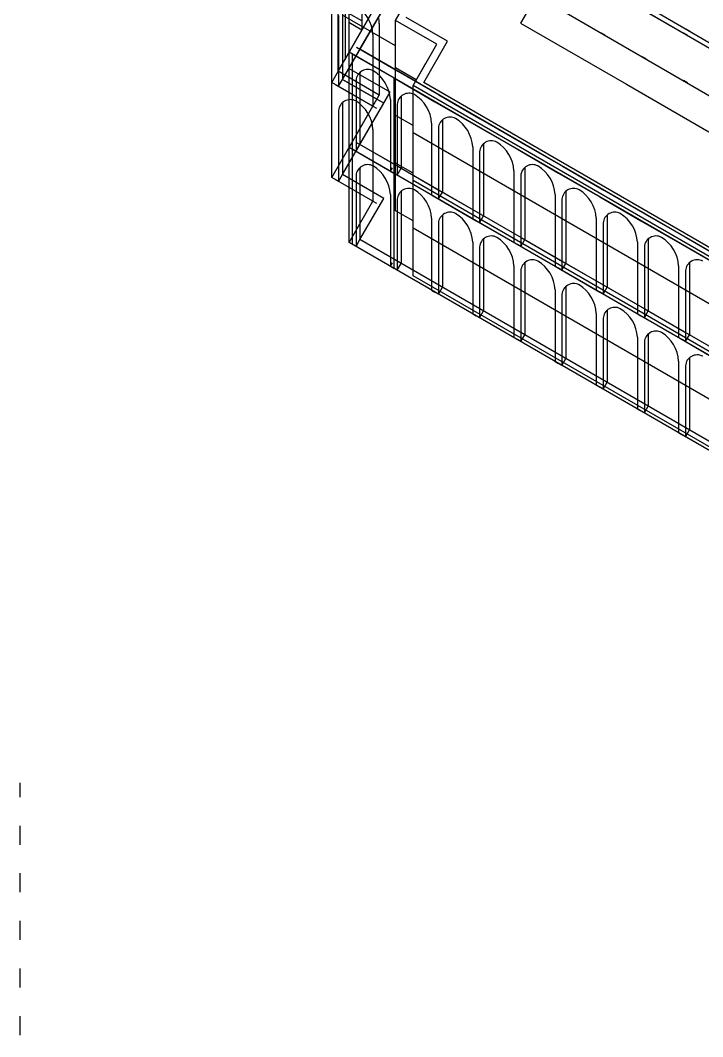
# Model space of a CAD drawing. Header units: metres. Extents: x 1950 to 2882, y 2050 to 2715.
# Drawn here: x 1985.7 to 2028.7, y 2280.1 to 2344.2 of the extents above; entities that cross this region are included whole.
import ezdxf

# ---------------------------------------------------------------- set-up
doc = ezdxf.new("R2010")
doc.units = ezdxf.units.M
doc.linetypes.add('ACAD_ISO03W100', pattern=[30, 12, -18])
for name, color, linetype in [('BACK 1', 250, 'Continuous'), ('BRICK WALLS', 250, 'Continuous'), ('OUTLINE', 250, 'Continuous'), ('PILARS', 250, 'Continuous')]:
    doc.layers.add(name, color=color, linetype=linetype)
doc.layers.add('DOUBLE SKIN FACADE', color=250, linetype='Continuous', transparency=0.5)
doc.layers.add('lineass', color=250, linetype='ACAD_ISO03W100', transparency=0.5)

msp = doc.modelspace()

# ---------------------------------------------------------------- linework, layer by layer
at = {"layer": 'BACK 1'}
msp.add_line((2018.725, 2346.653), (2017.225, 2344.055), dxfattribs=at)
for points in [[(1999.17, 2384.383), (2009.822, 2378.233), (2008.322, 2375.635), (2029.107, 2363.635), (2027.607, 2361.037), (2045.794, 2350.537), (2044.294, 2347.939), (2059.882, 2338.939), (2058.382, 2336.341), (2068.774, 2330.341), (2067.124, 2327.483), (2061.928, 2330.483), (2060.428, 2327.885), (2055.232, 2330.885), (2053.732, 2328.287), (2019.697, 2347.937), (2021.197, 2350.535), (2018.599, 2352.035)], [(2017.225, 2344.055), (2023.893, 2340.205)], [(2023.893, 2340.205), (2029.09, 2337.205)]]:
    msp.add_lwpolyline(points, dxfattribs=at)
at = {"layer": 'BRICK WALLS'}
for points in [[(2033.09, 2347.133), (2028.153, 2349.983), (2025.303, 2345.047), (2030.24, 2342.197)], [(2019.697, 2347.937), (2019.697, 2344.937), (2024.893, 2341.937)], [(2024.893, 2344.937), (2030.09, 2341.937)], [(2024.893, 2341.937), (2030.09, 2338.937)]]:
    msp.add_lwpolyline(points, dxfattribs=at)
at = {"layer": 'DOUBLE SKIN FACADE'}
for p, q in [((2007.212, 2348.146), (2007.212, 2343.621)), ((2005.712, 2341.023), (2005.712, 2347.023)), ((2005.31, 2340.327), (2005.31, 2346.327)), ((2006.395, 2345.681), (2006.395, 2342.206)), ((2006.145, 2345.248), (2006.145, 2341.773)), ((2005.743, 2344.552), (2005.743, 2340.077)), ((2005.993, 2344.985), (2005.993, 2340.51)), ((2008.31, 2344.048), (2008.31, 2339.523)), ((2007.908, 2343.352), (2007.908, 2338.827)), ((2006.408, 2342.229), (2006.658, 2342.662)), ((2006.875, 2342.537), (2009.473, 2341.037)), ((2006.408, 2336.229), (2006.408, 2342.229)), ((2006.625, 2336.104), (2006.625, 2342.104)), ((2006.625, 2342.104), (2009.223, 2340.604)), ((2006.145, 2340.773), (2006.395, 2341.206)), ((2007.091, 2340.887), (2007.091, 2336.412)), ((2009.223, 2340.604), (2009.223, 2334.604)), ((2009.223, 2340.604), (2011.821, 2339.104)), ((2009.473, 2341.037), (2012.071, 2339.537)), ((2005.31, 2334.327), (2005.31, 2340.327)), ((2005.527, 2340.202), (2007.908, 2338.827)), ((2005.743, 2340.077), (2005.527, 2340.202)), ((2005.743, 2340.077), (2005.993, 2340.51)), ((2005.993, 2340.51), (2008.375, 2339.135)), ((2006.841, 2340.454), (2006.841, 2335.979)), ((2009.006, 2339.254), (2009.006, 2334.729)), ((2009.689, 2339.387), (2009.689, 2334.912)), ((2012.071, 2339.537), (2014.669, 2338.037)), ((2005.993, 2338.985), (2005.993, 2334.51)), ((2007.908, 2338.827), (2008.125, 2338.702)), ((2009.439, 2338.954), (2009.439, 2334.479)), ((2011.821, 2339.104), (2014.419, 2337.604)), ((2005.743, 2338.552), (2005.743, 2334.077)), ((2014.669, 2338.037), (2017.267, 2336.537)), ((2007.908, 2337.352), (2007.908, 2332.827)), ((2011.604, 2337.754), (2011.604, 2333.229)), ((2012.037, 2337.454), (2012.037, 2332.979)), ((2012.287, 2337.887), (2012.287, 2333.412)), ((2014.419, 2337.604), (2017.017, 2336.104)), ((2006.408, 2336.229), (2006.658, 2336.662)), ((2006.408, 2330.229), (2006.408, 2336.229)), ((2006.625, 2330.104), (2006.625, 2336.104)), ((2006.625, 2336.104), (2009.223, 2334.604)), ((2006.841, 2335.979), (2006.625, 2336.104)), ((2006.841, 2335.979), (2007.091, 2336.412)), ((2006.875, 2336.537), (2009.473, 2335.037)), ((2014.203, 2336.254), (2014.203, 2331.729)), ((2014.886, 2336.387), (2014.886, 2331.912)), ((2017.017, 2336.104), (2019.615, 2334.604)), ((2017.267, 2336.537), (2019.865, 2335.037)), ((2014.636, 2335.954), (2014.636, 2331.479)), ((2007.091, 2334.887), (2007.091, 2330.412)), ((2009.006, 2334.729), (2009.131, 2334.945)), ((2009.439, 2334.479), (2009.689, 2334.912)), ((2009.473, 2335.037), (2012.071, 2333.537)), ((2016.801, 2334.754), (2016.801, 2330.229)), ((2017.484, 2334.887), (2017.484, 2330.412)), ((2019.865, 2335.037), (2022.463, 2333.537)), ((2005.743, 2334.077), (2005.527, 2334.202)), ((2005.743, 2334.077), (2005.993, 2334.51)), ((2006.841, 2334.454), (2006.841, 2329.979)), ((2009.006, 2334.729), (2009.223, 2334.604)), ((2009.223, 2334.604), (2009.223, 2328.604)), ((2009.223, 2334.604), (2011.821, 2333.104)), ((2009.439, 2334.479), (2009.223, 2334.604)), ((2017.234, 2334.454), (2017.234, 2329.979)), ((2019.615, 2334.604), (2022.213, 2333.104)), ((2012.071, 2333.537), (2014.669, 2332.037)), ((2022.463, 2333.537), (2025.061, 2332.037)), ((2009.006, 2333.254), (2009.006, 2328.729)), ((2009.439, 2332.954), (2009.439, 2328.479)), ((2009.689, 2333.387), (2009.689, 2328.912)), ((2011.604, 2333.229), (2011.821, 2333.104)), ((2011.821, 2333.104), (2014.419, 2331.604)), ((2012.037, 2332.979), (2011.821, 2333.104)), ((2012.037, 2332.979), (2012.287, 2333.412)), ((2019.399, 2333.254), (2019.399, 2328.729)), ((2019.832, 2332.954), (2019.832, 2328.479)), ((2020.082, 2333.387), (2020.082, 2328.912)), ((2022.213, 2333.104), (2024.811, 2331.604)), ((2007.908, 2332.827), (2008.125, 2332.702)), ((2011.604, 2331.754), (2011.604, 2327.229)), ((2012.287, 2331.887), (2012.287, 2327.412)), ((2014.203, 2331.729), (2014.419, 2331.604)), ((2014.419, 2331.604), (2017.017, 2330.104)), ((2014.636, 2331.479), (2014.419, 2331.604)), ((2014.636, 2331.479), (2014.886, 2331.912)), ((2014.669, 2332.037), (2017.267, 2330.537)), ((2021.997, 2331.754), (2021.997, 2327.229)), ((2022.68, 2331.887), (2022.68, 2327.412)), ((2024.811, 2331.604), (2027.409, 2330.104)), ((2025.061, 2332.037), (2027.659, 2330.537)), ((2012.037, 2331.454), (2012.037, 2326.979)), ((2022.43, 2331.454), (2022.43, 2326.979)), ((2006.841, 2329.979), (2007.091, 2330.412)), ((2014.886, 2330.387), (2014.886, 2325.912)), ((2017.234, 2329.979), (2017.484, 2330.412)), ((2017.267, 2330.537), (2019.865, 2329.037)), ((2025.278, 2330.387), (2025.278, 2325.912)), ((2027.659, 2330.537), (2030.257, 2329.037)), ((2006.841, 2329.979), (2006.625, 2330.104)), ((2014.203, 2330.254), (2014.203, 2325.729)), ((2014.636, 2329.954), (2014.636, 2325.479)), ((2016.801, 2330.229), (2017.017, 2330.104)), ((2017.017, 2330.104), (2019.615, 2328.604)), ((2017.234, 2329.979), (2017.017, 2330.104)), ((2024.595, 2330.254), (2024.595, 2325.729)), ((2025.028, 2329.954), (2025.028, 2325.479)), ((2027.409, 2330.104), (2030.007, 2328.604)), ((2019.865, 2329.037), (2022.463, 2327.537)), ((2009.006, 2328.729), (2009.131, 2328.945)), ((2009.006, 2328.729), (2009.223, 2328.604)), ((2009.439, 2328.479), (2009.223, 2328.604)), ((2009.439, 2328.479), (2009.689, 2328.912)), ((2016.801, 2328.754), (2016.801, 2324.229)), ((2017.234, 2328.454), (2017.234, 2323.979)), ((2017.484, 2328.887), (2017.484, 2324.412)), ((2019.399, 2328.729), (2019.615, 2328.604)), ((2019.615, 2328.604), (2022.213, 2327.104)), ((2019.832, 2328.479), (2019.615, 2328.604)), ((2019.832, 2328.479), (2020.082, 2328.912)), ((2027.193, 2328.754), (2027.193, 2324.229)), ((2027.626, 2328.454), (2027.626, 2323.979)), ((2027.876, 2328.887), (2027.876, 2324.412)), ((2011.604, 2327.229), (2011.821, 2327.104)), ((2012.037, 2326.979), (2011.821, 2327.104)), ((2012.037, 2326.979), (2012.287, 2327.412)), ((2019.399, 2327.254), (2019.399, 2322.729)), ((2020.082, 2327.387), (2020.082, 2322.912)), ((2021.997, 2327.229), (2022.213, 2327.104)), ((2022.213, 2327.104), (2024.811, 2325.604)), ((2022.43, 2326.979), (2022.213, 2327.104)), ((2022.43, 2326.979), (2022.68, 2327.412)), ((2022.463, 2327.537), (2025.061, 2326.037)), ((2019.832, 2326.954), (2019.832, 2322.479)), ((2014.636, 2325.479), (2014.886, 2325.912)), ((2022.68, 2325.887), (2022.68, 2321.412)), ((2025.028, 2325.479), (2025.278, 2325.912)), ((2025.061, 2326.037), (2027.659, 2324.537)), ((2014.203, 2325.729), (2014.419, 2325.604)), ((2014.636, 2325.479), (2014.419, 2325.604)), ((2021.997, 2325.754), (2021.997, 2321.229)), ((2022.43, 2325.454), (2022.43, 2320.979)), ((2024.595, 2325.729), (2024.811, 2325.604)), ((2024.811, 2325.604), (2027.409, 2324.104)), ((2025.028, 2325.479), (2024.811, 2325.604)), ((2027.659, 2324.537), (2030.257, 2323.037)), ((2016.801, 2324.229), (2017.017, 2324.104)), ((2017.234, 2323.979), (2017.017, 2324.104)), ((2017.234, 2323.979), (2017.484, 2324.412)), ((2024.595, 2324.254), (2024.595, 2319.729)), ((2025.028, 2323.954), (2025.028, 2319.479)), ((2025.278, 2324.387), (2025.278, 2319.912)), ((2027.193, 2324.229), (2027.409, 2324.104)), ((2027.409, 2324.104), (2030.007, 2322.604)), ((2027.626, 2323.979), (2027.409, 2324.104)), ((2027.626, 2323.979), (2027.876, 2324.412)), ((2019.399, 2322.729), (2019.615, 2322.604)), ((2019.832, 2322.479), (2019.615, 2322.604)), ((2019.832, 2322.479), (2020.082, 2322.912)), ((2027.193, 2322.754), (2027.193, 2318.229)), ((2027.876, 2322.887), (2027.876, 2318.412)), ((2027.626, 2322.454), (2027.626, 2317.979)), ((2022.43, 2320.979), (2022.68, 2321.412)), ((2021.997, 2321.229), (2022.213, 2321.104)), ((2022.43, 2320.979), (2022.213, 2321.104)), ((2024.595, 2319.729), (2024.811, 2319.604)), ((2025.028, 2319.479), (2024.811, 2319.604)), ((2025.028, 2319.479), (2025.278, 2319.912)), ((2027.193, 2318.229), (2027.409, 2318.104)), ((2027.626, 2317.979), (2027.409, 2318.104)), ((2027.626, 2317.979), (2027.876, 2318.412))]:
    msp.add_line(p, q, dxfattribs=at)
for points in [[(2038.762, 2365.931), (2040.262, 2365.065), (2038.762, 2362.467), (2056.949, 2351.967), (2055.449, 2349.369), (2071.037, 2340.369), (2069.537, 2337.771), (2085.126, 2328.771), (2083.626, 2326.173), (2096.616, 2318.673), (2086.166, 2300.573), (2067.979, 2311.073), (2066.479, 2308.475), (2061.283, 2311.475), (2059.783, 2308.877), (2054.587, 2311.877), (2053.087, 2309.279), (2006.408, 2336.229), (2007.908, 2338.827), (2005.31, 2340.327), (2007.908, 2344.827)], [(2038.762, 2365.354), (2039.579, 2364.882), (2038.079, 2362.284), (2056.266, 2351.784), (2054.766, 2349.186), (2070.354, 2340.186), (2068.854, 2337.588), (2084.442, 2328.588), (2082.942, 2325.99), (2095.933, 2318.49), (2085.983, 2301.256), (2067.796, 2311.756), (2066.296, 2309.158), (2061.1, 2312.158), (2059.6, 2309.56), (2054.404, 2312.56), (2052.904, 2309.962), (2007.091, 2336.412), (2008.591, 2339.01), (2005.993, 2340.51), (2008.993, 2345.706), (2006.395, 2347.206), (2007.895, 2349.804)], [(2055.449, 2349.369), (2071.037, 2340.369), (2069.537, 2337.771), (2085.126, 2328.771), (2083.626, 2326.173), (2096.616, 2318.673), (2086.166, 2300.573), (2067.979, 2311.073), (2066.479, 2308.475), (2061.283, 2311.475), (2059.783, 2308.877), (2054.587, 2311.877), (2053.087, 2309.279), (2006.408, 2336.229), (2007.908, 2338.827), (2005.31, 2340.327), (2008.31, 2345.523)], [(2054.766, 2349.186), (2070.354, 2340.186), (2068.854, 2337.588), (2084.442, 2328.588), (2082.942, 2325.99), (2095.933, 2318.49), (2085.983, 2301.256), (2067.796, 2311.756), (2066.296, 2309.158), (2061.1, 2312.158), (2059.6, 2309.56), (2054.404, 2312.56), (2052.904, 2309.962), (2007.091, 2336.412), (2008.591, 2339.01), (2005.993, 2340.51), (2008.993, 2345.706)], [(2071.037, 2346.369), (2069.537, 2343.771), (2085.126, 2334.771), (2083.626, 2332.173), (2096.616, 2324.673), (2086.166, 2306.573), (2067.979, 2317.073), (2066.479, 2314.475), (2061.283, 2317.475), (2059.783, 2314.877), (2054.587, 2317.877), (2053.087, 2315.279), (2006.408, 2342.229), (2007.908, 2344.827)], [(2070.354, 2346.186), (2068.854, 2343.588), (2084.442, 2334.588), (2082.942, 2331.99), (2095.933, 2324.49), (2085.983, 2307.256), (2067.796, 2317.756), (2066.296, 2315.158), (2061.1, 2318.158), (2059.6, 2315.56), (2054.404, 2318.56), (2052.904, 2315.962), (2007.091, 2342.412), (2008.591, 2345.01)], [(2007.212, 2344.199), (2006.395, 2344.67)], [(2005.712, 2341.023), (2007.212, 2343.621), (2006.395, 2344.093)], [(2092.586, 2314.422), (2095.933, 2312.49), (2085.983, 2295.256), (2067.796, 2305.756), (2066.296, 2303.158), (2061.1, 2306.158), (2059.6, 2303.56), (2054.404, 2306.56), (2052.904, 2303.962), (2007.091, 2330.412), (2008.591, 2333.01), (2005.993, 2334.51), (2008.993, 2339.706), (2006.395, 2341.206), (2007.895, 2343.804)], [(2007.908, 2338.827), (2008.31, 2339.523), (2005.712, 2341.023)], [(2092.586, 2315), (2096.616, 2312.673), (2086.166, 2294.573), (2067.979, 2305.073), (2066.479, 2302.475), (2061.283, 2305.475), (2059.783, 2302.877), (2054.587, 2305.877), (2053.087, 2303.279), (2006.408, 2330.229), (2007.908, 2332.827), (2005.31, 2334.327), (2007.908, 2338.827)]]:
    msp.add_lwpolyline(points, dxfattribs=at)
for centre, radius, start, end in [((2005.66, 2343.225), 2.252, 3.22633, 58.81962), ((2006.062, 2343.921), 2.252, 3.22633, 13.02513), ((2007.577, 2340.402), 0.738, 62.00218, 175.99319), ((2007.827, 2340.835), 0.738, 169.80303, 175.99319), ((2006.758, 2339.127), 2.252, 3.22633, 58.81962), ((2006.479, 2338.5), 0.738, 62.00218, 175.99319), ((2010.175, 2338.902), 0.738, 62.00218, 175.99319), ((2010.425, 2339.335), 0.738, 169.80303, 175.99319), ((2009.356, 2337.627), 2.252, 3.22633, 58.81962), ((2006.729, 2338.933), 0.738, 169.80303, 175.99319), ((2005.66, 2337.225), 2.252, 3.22633, 58.81962), ((2012.774, 2337.402), 0.738, 62.00218, 175.99319), ((2013.024, 2337.835), 0.738, 169.80303, 175.99319), ((2011.954, 2336.127), 2.252, 3.22633, 58.81962), ((2015.372, 2335.902), 0.738, 62.00218, 175.99319), ((2015.622, 2336.335), 0.738, 169.80303, 175.99319), ((2014.552, 2334.627), 2.252, 3.22633, 58.81962), ((2007.577, 2334.402), 0.738, 62.00218, 175.99319), ((2007.827, 2334.835), 0.738, 169.80303, 175.99319), ((2006.758, 2333.127), 2.252, 3.22633, 58.81962), ((2017.97, 2334.402), 0.738, 62.00218, 175.99319), ((2018.22, 2334.835), 0.738, 169.80303, 175.99319), ((2017.15, 2333.127), 2.252, 3.22633, 58.81962), ((2010.175, 2332.902), 0.738, 62.00218, 175.99319), ((2009.356, 2331.627), 2.252, 3.22633, 58.81962), ((2020.568, 2332.902), 0.738, 62.00218, 175.99319), ((2019.748, 2331.627), 2.252, 3.22633, 58.81962), ((2010.425, 2333.335), 0.738, 169.80303, 175.99319), ((2020.818, 2333.335), 0.738, 169.80303, 175.99319), ((2012.774, 2331.402), 0.738, 62.00218, 175.99319), ((2013.024, 2331.835), 0.738, 169.80303, 175.99319), ((2011.954, 2330.127), 2.252, 3.22633, 58.81962), ((2023.166, 2331.402), 0.738, 62.00218, 175.99319), ((2023.416, 2331.835), 0.738, 169.80303, 175.99319), ((2022.346, 2330.127), 2.252, 3.22633, 58.81962), ((2015.372, 2329.902), 0.738, 62.00218, 175.99319), ((2015.622, 2330.335), 0.738, 169.80303, 175.99319), ((2014.552, 2328.627), 2.252, 3.22633, 58.81962), ((2025.764, 2329.902), 0.738, 62.00218, 175.99319), ((2026.014, 2330.335), 0.738, 169.80303, 175.99319), ((2024.944, 2328.627), 2.252, 3.22633, 58.81962), ((2017.97, 2328.402), 0.738, 62.00218, 175.99319), ((2017.15, 2327.127), 2.252, 3.22633, 58.81962), ((2028.362, 2328.402), 0.738, 62.00218, 175.99319), ((2018.22, 2328.835), 0.738, 169.80303, 175.99319), ((2028.612, 2328.835), 0.738, 169.80303, 175.99319), ((2020.568, 2326.902), 0.738, 62.00218, 175.99319), ((2020.818, 2327.335), 0.738, 169.80303, 175.99319), ((2019.748, 2325.627), 2.252, 3.22633, 58.81962), ((2023.166, 2325.402), 0.738, 62.00218, 175.99319), ((2023.416, 2325.835), 0.738, 169.80303, 175.99319), ((2022.346, 2324.127), 2.252, 3.22633, 58.81962), ((2025.764, 2323.902), 0.738, 62.00218, 175.99319), ((2024.944, 2322.627), 2.252, 3.22633, 58.81962), ((2026.014, 2324.335), 0.738, 169.80303, 175.99319), ((2028.362, 2322.402), 0.738, 62.00218, 175.99319), ((2028.612, 2322.835), 0.738, 169.80303, 175.99319)]:
    msp.add_arc(centre, radius, start, end, dxfattribs=at)
at = {"layer": 'lineass', "ltscale": 0.1}
msp.add_line((1985.663, 2256.253), (1985.663, 2296.147), dxfattribs=at)
at = {"layer": 'OUTLINE'}
for points in [[(2051.419, 2351.116), (2067.007, 2342.116), (2065.507, 2339.518), (2081.096, 2330.518), (2079.596, 2327.92), (2092.586, 2320.42), (2085.086, 2307.43), (2066.9, 2317.93), (2065.4, 2315.332), (2060.203, 2318.332), (2058.703, 2315.734), (2053.507, 2318.734), (2052.007, 2316.135), (2010.438, 2340.135), (2011.938, 2342.734), (2009.34, 2344.234), (2012.34, 2349.43)], [(2050.747, 2350.936), (2066.336, 2341.936), (2064.836, 2339.338), (2080.424, 2330.338), (2078.924, 2327.74), (2091.914, 2320.24), (2084.906, 2308.101), (2066.72, 2318.601), (2065.22, 2316.003), (2060.023, 2319.003), (2058.523, 2316.405), (2053.327, 2319.405), (2051.827, 2316.807), (2011.11, 2340.315), (2012.61, 2342.914), (2010.012, 2344.414)], [(2009.34, 2342.626), (2006.046, 2344.528)], [(2009.34, 2332.234), (2009.34, 2335.234), (2009.34, 2338.234), (2009.34, 2341.234), (2009.34, 2344.234)], [(2010.438, 2340.135), (2011.938, 2342.734)], [(2010.639, 2340.484), (2009.34, 2341.234)], [(2010.438, 2340.135), (2011.242, 2341.528)], [(2010.438, 2328.135), (2010.438, 2331.135), (2010.438, 2334.135), (2010.438, 2337.135), (2010.438, 2340.135)], [(2010.438, 2337.6), (2009.34, 2338.234)], [(2092.586, 2317.42), (2085.086, 2304.43), (2066.9, 2314.93), (2065.4, 2312.332), (2060.203, 2315.332), (2058.703, 2312.734), (2053.507, 2315.734), (2052.007, 2313.135), (2010.438, 2337.135)], [(2010.438, 2334.6), (2009.34, 2335.234)], [(2092.586, 2314.42), (2085.086, 2301.43), (2066.9, 2311.93), (2065.4, 2309.332), (2060.203, 2312.332), (2058.703, 2309.734), (2053.507, 2312.734), (2052.007, 2310.135), (2010.438, 2334.135)], [(2010.438, 2331.6), (2009.34, 2332.234)], [(2092.586, 2311.42), (2085.086, 2298.43), (2066.9, 2308.93), (2065.4, 2306.332), (2060.203, 2309.332), (2058.703, 2306.734), (2053.507, 2309.734), (2052.007, 2307.135), (2010.438, 2331.135)], [(2092.586, 2308.42), (2085.086, 2295.43), (2066.9, 2305.93), (2065.4, 2303.332), (2060.203, 2306.332), (2058.703, 2303.734), (2053.507, 2306.734), (2052.007, 2304.135), (2010.438, 2328.135)]]:
    msp.add_lwpolyline(points, dxfattribs=at)
at = {"layer": 'PILARS'}
for points in [[(2022.555, 2343.287), (2022.295, 2343.437)], [(2027.751, 2343.287), (2027.491, 2343.437)], [(2027.641, 2343.697), (2027.901, 2343.547)], [(2025.153, 2341.787), (2024.893, 2341.937)], [(2027.751, 2340.287), (2027.491, 2340.437)]]:
    msp.add_lwpolyline(points, dxfattribs=at)

doc.saveas('drawing.dxf')
